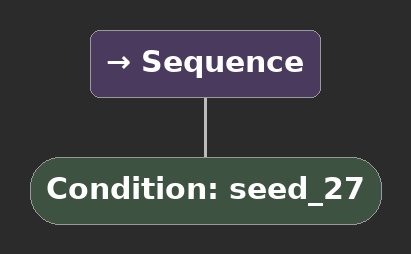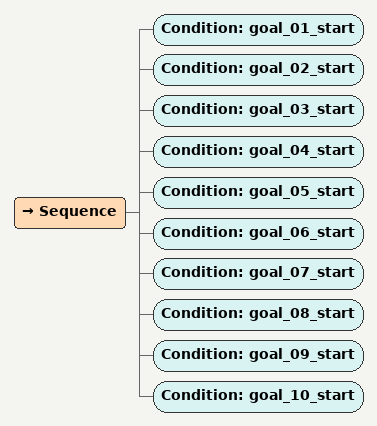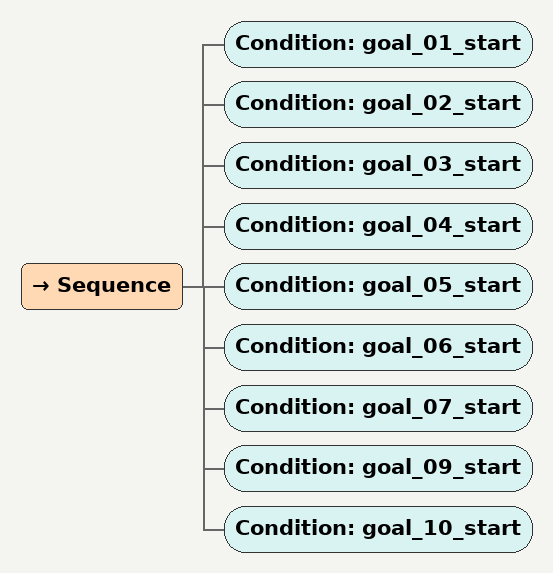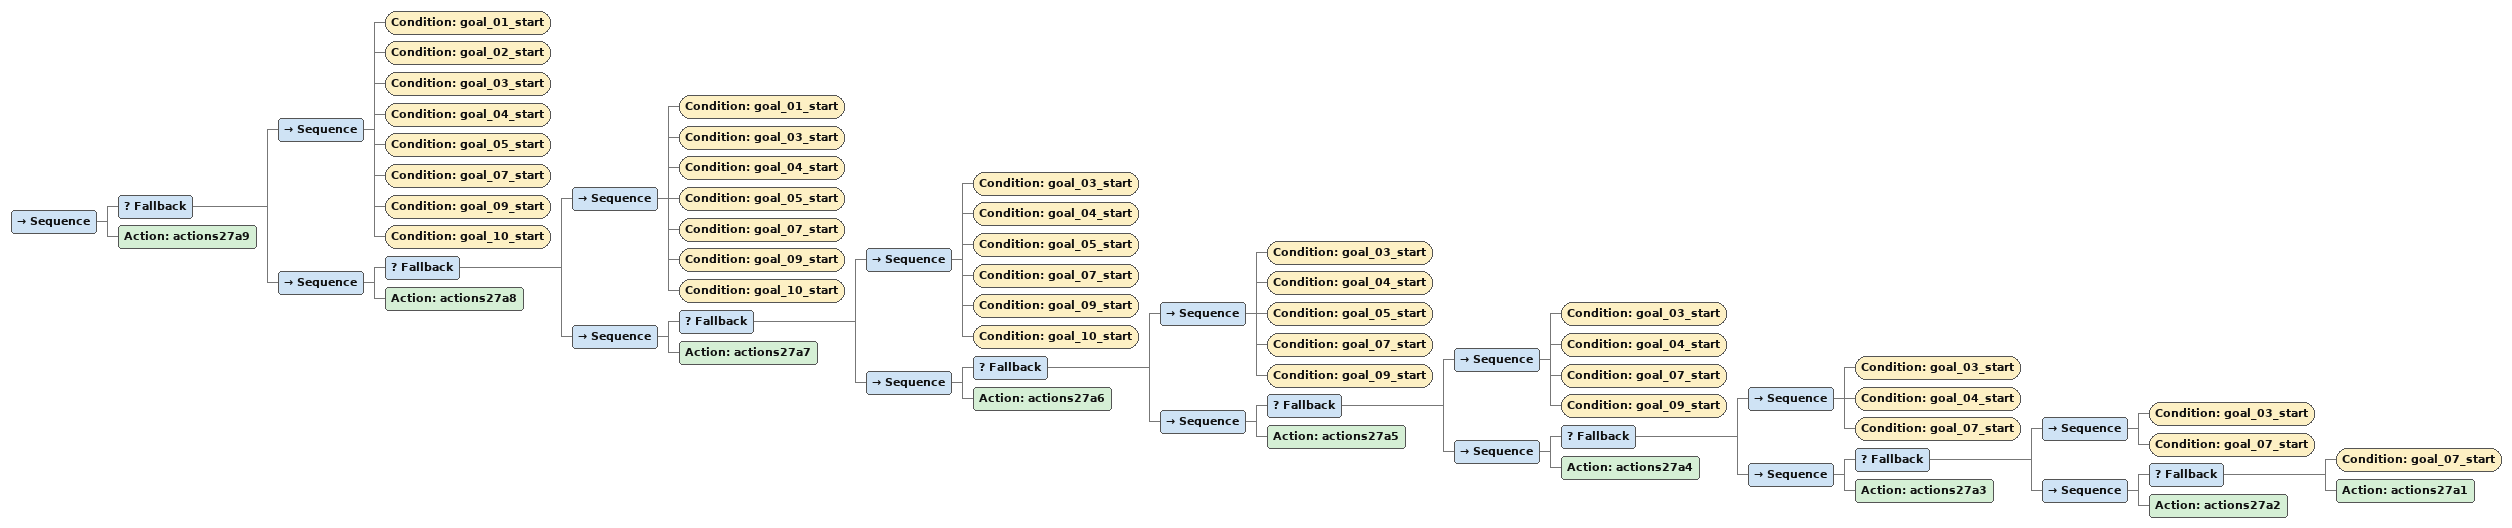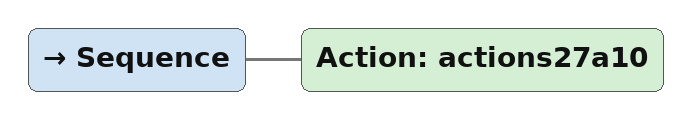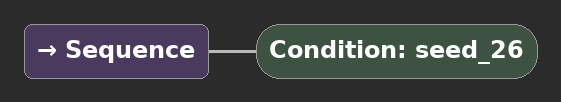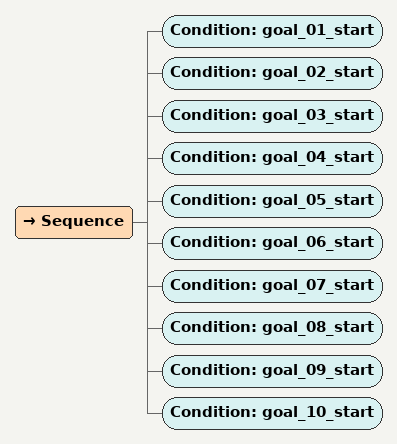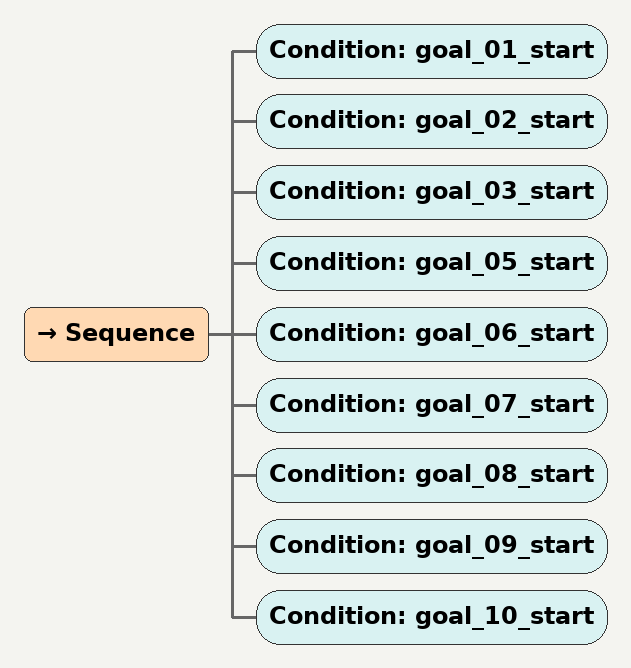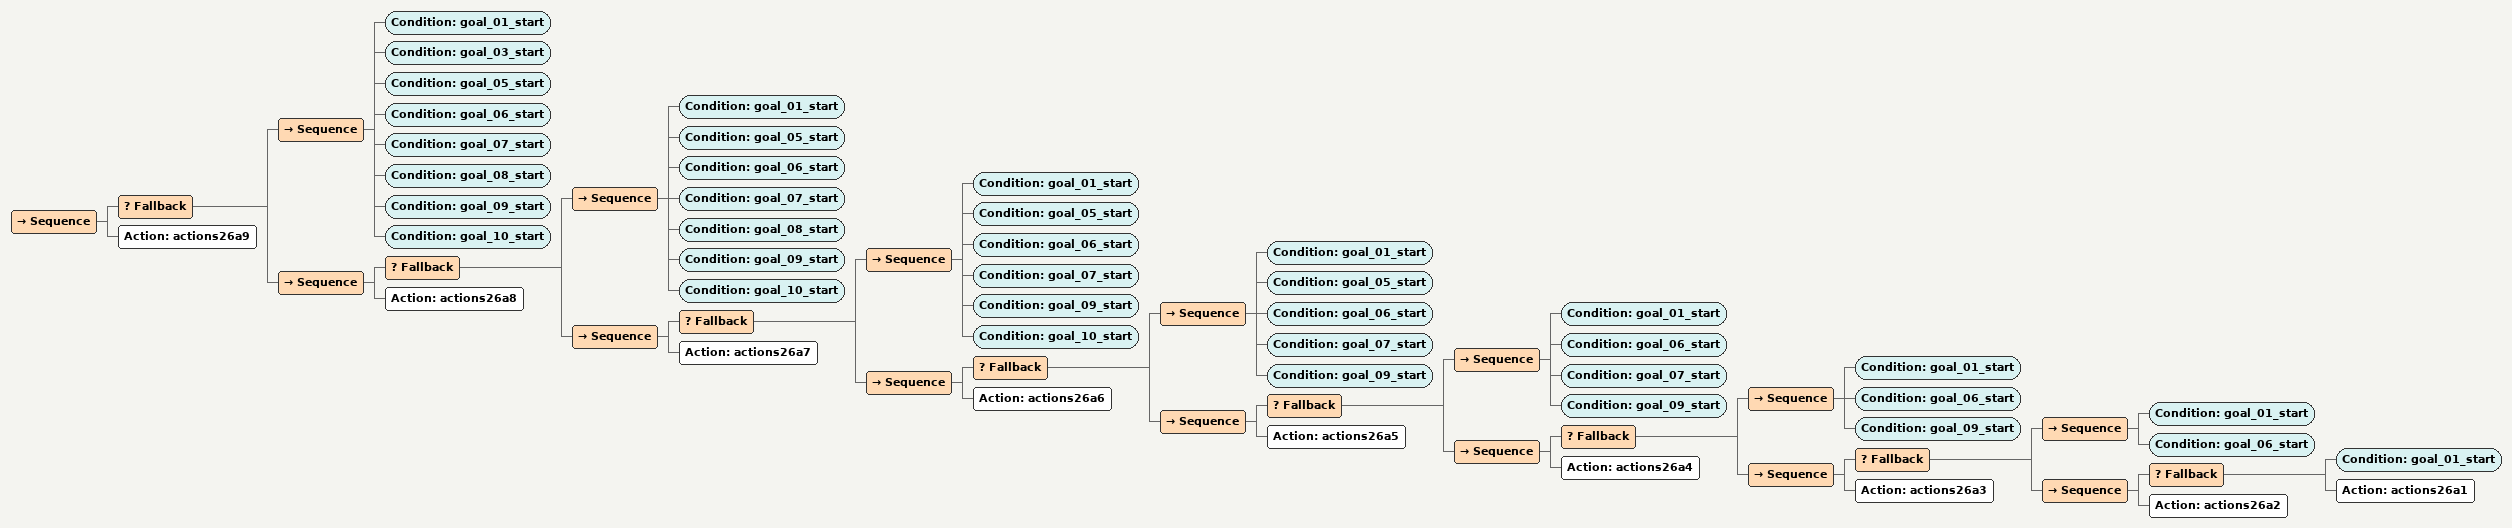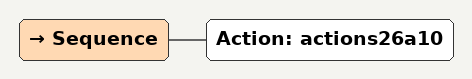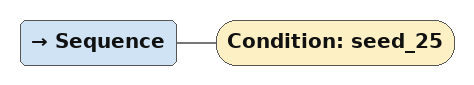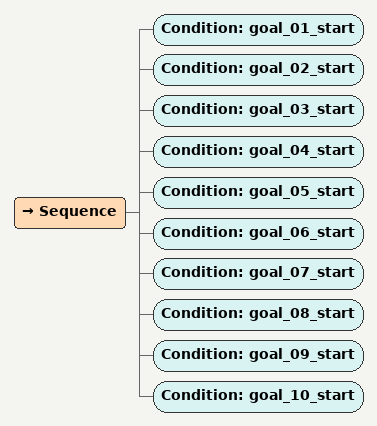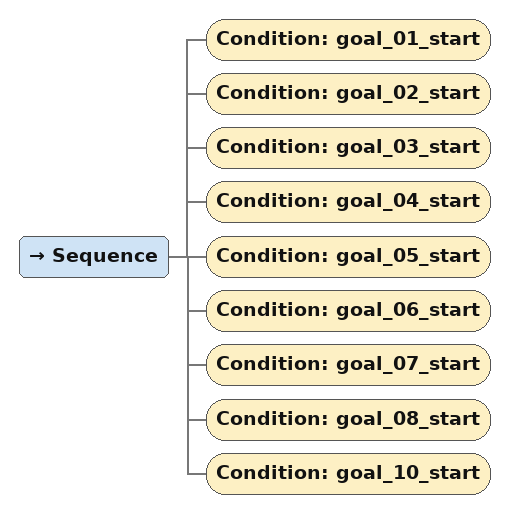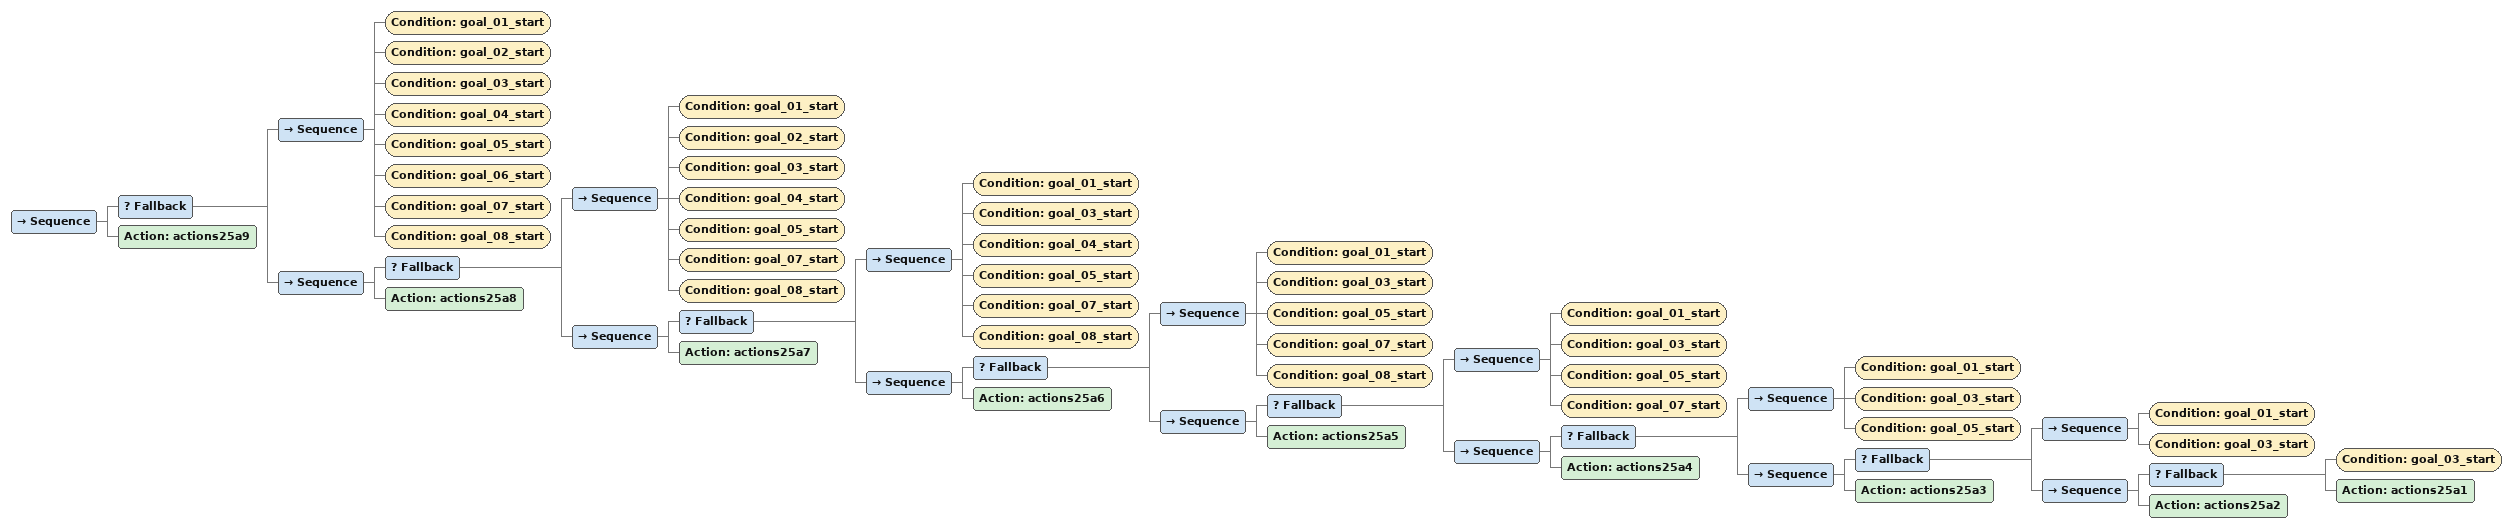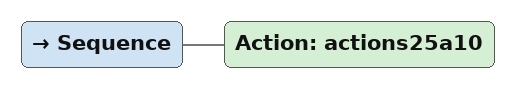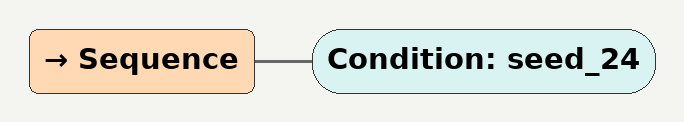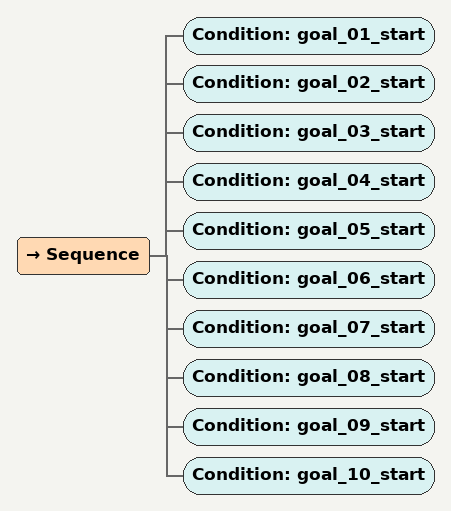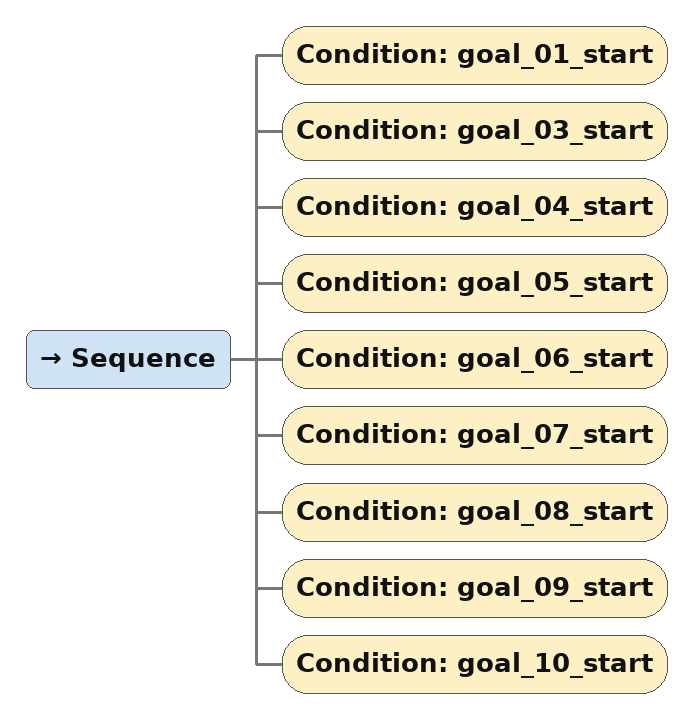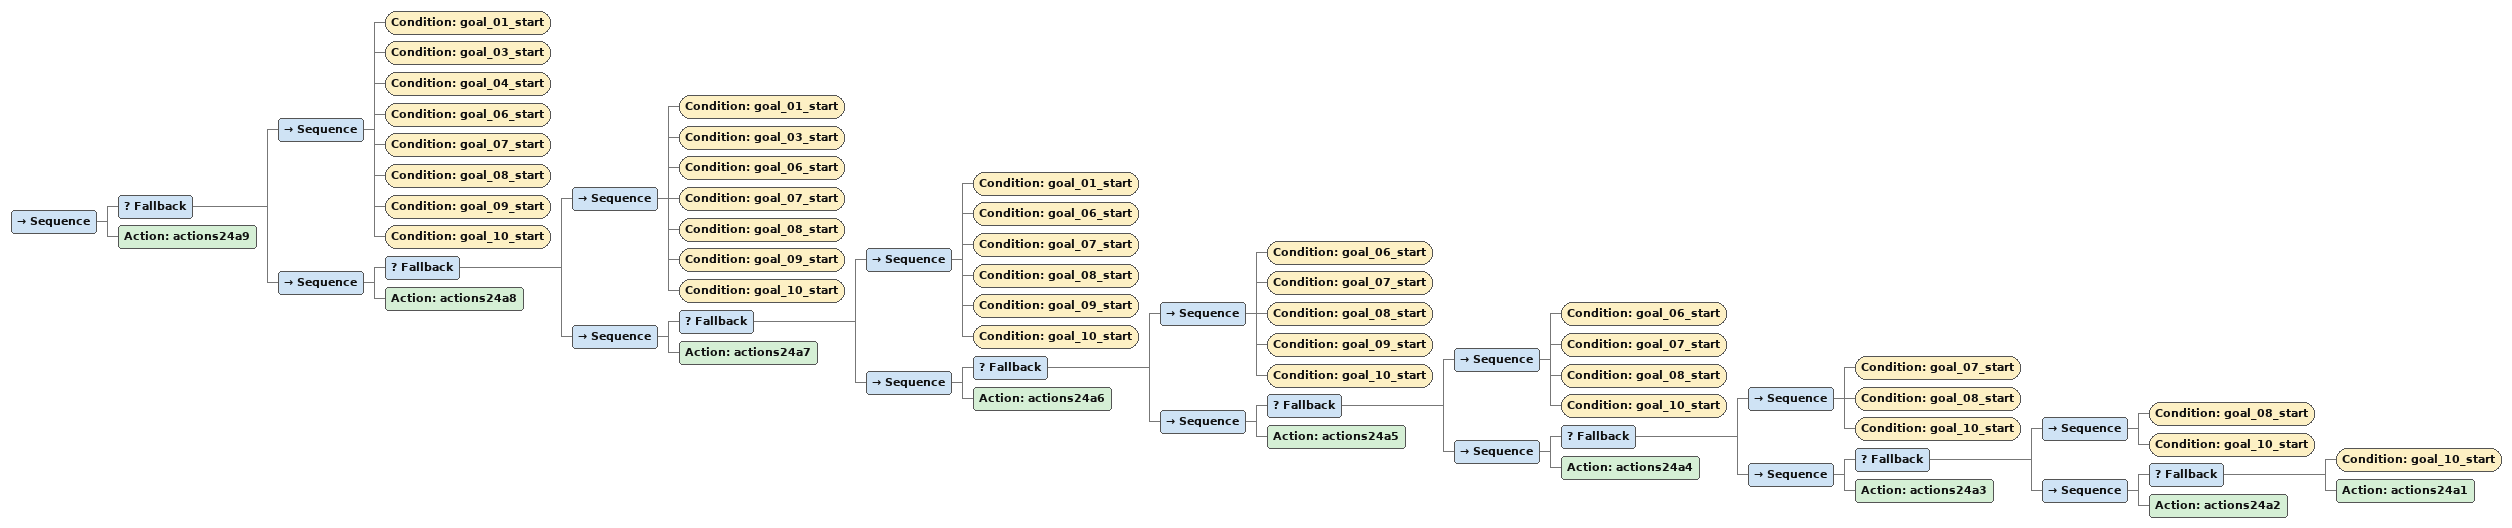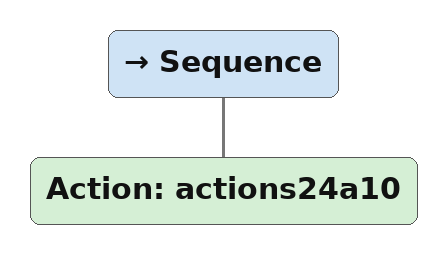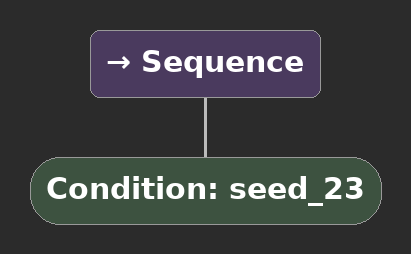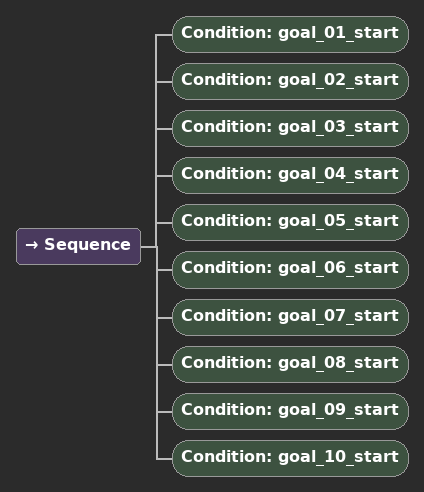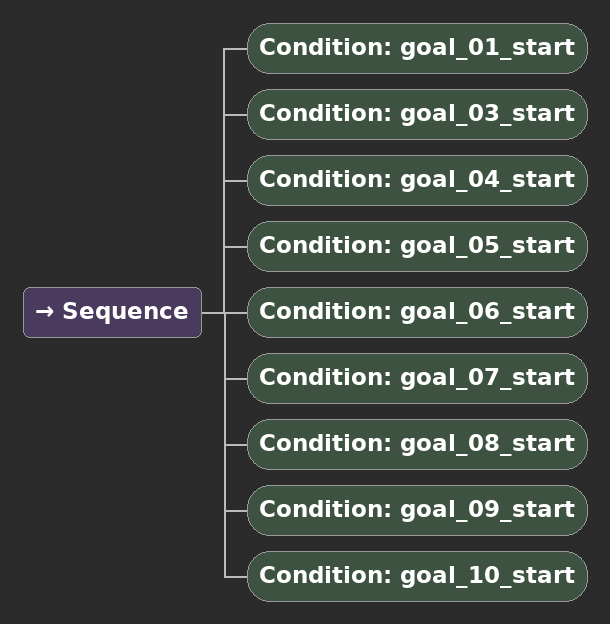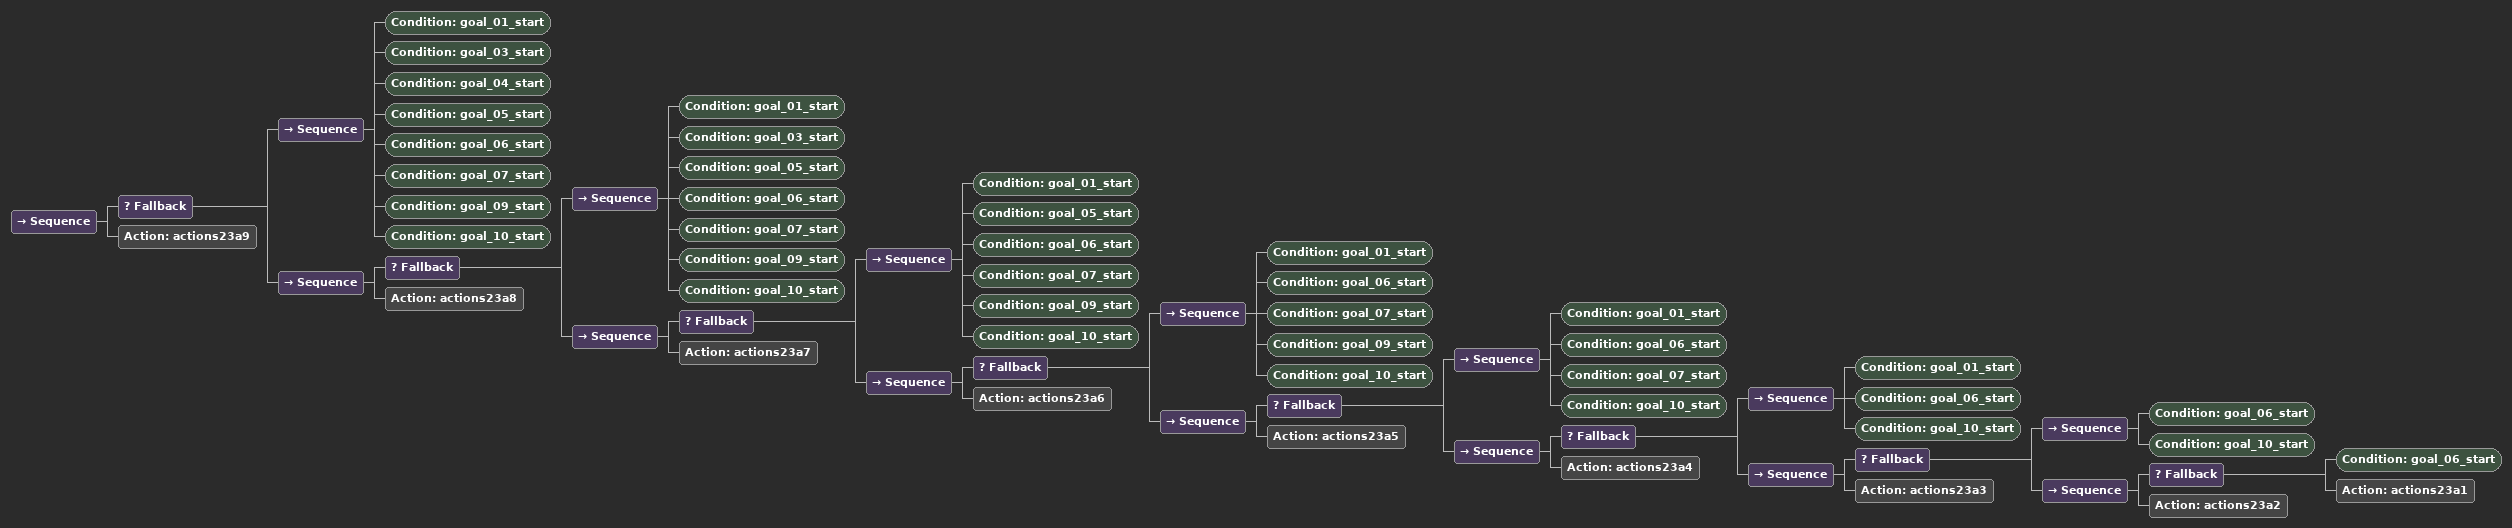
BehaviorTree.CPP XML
<Sequence><Condition ID="seed_27"/></Sequence>

<Sequence><Condition ID="goal_01_start"/><Condition ID="goal_02_start"/><Condition ID="goal_03_start"/><Condition ID="goal_04_start"/><Condition ID="goal_05_start"/><Condition ID="goal_06_start"/><Condition ID="goal_07_start"/><Condition ID="goal_08_start"/><Condition ID="goal_09_start"/><Condition ID="goal_10_start"/></Sequence>

<Sequence><Condition ID="goal_01_start"/><Condition ID="goal_02_start"/><Condition ID="goal_03_start"/><Condition ID="goal_04_start"/><Condition ID="goal_05_start"/><Condition ID="goal_06_start"/><Condition ID="goal_07_start"/><Condition ID="goal_09_start"/><Condition ID="goal_10_start"/></Sequence>

<Sequence><Fallback><Sequence><Condition ID="goal_01_start"/><Condition ID="goal_02_start"/><Condition ID="goal_03_start"/><Condition ID="goal_04_start"/><Condition ID="goal_05_start"/><Condition ID="goal_07_start"/><Condition ID="goal_09_start"/><Condition ID="goal_10_start"/></Sequence><Sequence><Fallback><Sequence><Condition ID="goal_01_start"/><Condition ID="goal_03_start"/><Condition ID="goal_04_start"/><Condition ID="goal_05_start"/><Condition ID="goal_07_start"/><Condition ID="goal_09_start"/><Condition ID="goal_10_start"/></Sequence><Sequence><Fallback><Sequence><Condition ID="goal_03_start"/><Condition ID="goal_04_start"/><Condition ID="goal_05_start"/><Condition ID="goal_07_start"/><Condition ID="goal_09_start"/><Condition ID="goal_10_start"/></Sequence><Sequence><Fallback><Sequence><Condition ID="goal_03_start"/><Condition ID="goal_04_start"/><Condition ID="goal_05_start"/><Condition ID="goal_07_start"/><Condition ID="goal_09_start"/></Sequence><Sequence><Fallback><Sequence><Condition ID="goal_03_start"/><Condition ID="goal_04_start"/><Condition ID="goal_07_start"/><Condition ID="goal_09_start"/></Sequence><Sequence><Fallback><Sequence><Condition ID="goal_03_start"/><Condition ID="goal_04_start"/><Condition ID="goal_07_start"/></Sequence><Sequence><Fallback><Sequence><Condition ID="goal_03_start"/><Condition ID="goal_07_start"/></Sequence><Sequence><Fallback><Condition ID="goal_07_start"/><Action ID="actions27a1"/></Fallback><Action ID="actions27a2"/></Sequence></Fallback><Action ID="actions27a3"/></Sequence></Fallback><Action ID="actions27a4"/></Sequence></Fallback><Action ID="actions27a5"/></Sequence></Fallback><Action ID="actions27a6"/></Sequence></Fallback><Action ID="actions27a7"/></Sequence></Fallback><Action ID="actions27a8"/></Sequence></Fallback><Action ID="actions27a9"/></Sequence>

<Sequence><Action ID="actions27a10"/></Sequence>

<Sequence><Condition ID="seed_26"/></Sequence>

<Sequence><Condition ID="goal_01_start"/><Condition ID="goal_02_start"/><Condition ID="goal_03_start"/><Condition ID="goal_04_start"/><Condition ID="goal_05_start"/><Condition ID="goal_06_start"/><Condition ID="goal_07_start"/><Condition ID="goal_08_start"/><Condition ID="goal_09_start"/><Condition ID="goal_10_start"/></Sequence>

<Sequence><Condition ID="goal_01_start"/><Condition ID="goal_02_start"/><Condition ID="goal_03_start"/><Condition ID="goal_05_start"/><Condition ID="goal_06_start"/><Condition ID="goal_07_start"/><Condition ID="goal_08_start"/><Condition ID="goal_09_start"/><Condition ID="goal_10_start"/></Sequence>

<Sequence><Fallback><Sequence><Condition ID="goal_01_start"/><Condition ID="goal_03_start"/><Condition ID="goal_05_start"/><Condition ID="goal_06_start"/><Condition ID="goal_07_start"/><Condition ID="goal_08_start"/><Condition ID="goal_09_start"/><Condition ID="goal_10_start"/></Sequence><Sequence><Fallback><Sequence><Condition ID="goal_01_start"/><Condition ID="goal_05_start"/><Condition ID="goal_06_start"/><Condition ID="goal_07_start"/><Condition ID="goal_08_start"/><Condition ID="goal_09_start"/><Condition ID="goal_10_start"/></Sequence><Sequence><Fallback><Sequence><Condition ID="goal_01_start"/><Condition ID="goal_05_start"/><Condition ID="goal_06_start"/><Condition ID="goal_07_start"/><Condition ID="goal_09_start"/><Condition ID="goal_10_start"/></Sequence><Sequence><Fallback><Sequence><Condition ID="goal_01_start"/><Condition ID="goal_05_start"/><Condition ID="goal_06_start"/><Condition ID="goal_07_start"/><Condition ID="goal_09_start"/></Sequence><Sequence><Fallback><Sequence><Condition ID="goal_01_start"/><Condition ID="goal_06_start"/><Condition ID="goal_07_start"/><Condition ID="goal_09_start"/></Sequence><Sequence><Fallback><Sequence><Condition ID="goal_01_start"/><Condition ID="goal_06_start"/><Condition ID="goal_09_start"/></Sequence><Sequence><Fallback><Sequence><Condition ID="goal_01_start"/><Condition ID="goal_06_start"/></Sequence><Sequence><Fallback><Condition ID="goal_01_start"/><Action ID="actions26a1"/></Fallback><Action ID="actions26a2"/></Sequence></Fallback><Action ID="actions26a3"/></Sequence></Fallback><Action ID="actions26a4"/></Sequence></Fallback><Action ID="actions26a5"/></Sequence></Fallback><Action ID="actions26a6"/></Sequence></Fallback><Action ID="actions26a7"/></Sequence></Fallback><Action ID="actions26a8"/></Sequence></Fallback><Action ID="actions26a9"/></Sequence>

<Sequence><Action ID="actions26a10"/></Sequence>

<Sequence><Condition ID="seed_25"/></Sequence>

<Sequence><Condition ID="goal_01_start"/><Condition ID="goal_02_start"/><Condition ID="goal_03_start"/><Condition ID="goal_04_start"/><Condition ID="goal_05_start"/><Condition ID="goal_06_start"/><Condition ID="goal_07_start"/><Condition ID="goal_08_start"/><Condition ID="goal_09_start"/><Condition ID="goal_10_start"/></Sequence>

<Sequence><Condition ID="goal_01_start"/><Condition ID="goal_02_start"/><Condition ID="goal_03_start"/><Condition ID="goal_04_start"/><Condition ID="goal_05_start"/><Condition ID="goal_06_start"/><Condition ID="goal_07_start"/><Condition ID="goal_08_start"/><Condition ID="goal_10_start"/></Sequence>

<Sequence><Fallback><Sequence><Condition ID="goal_01_start"/><Condition ID="goal_02_start"/><Condition ID="goal_03_start"/><Condition ID="goal_04_start"/><Condition ID="goal_05_start"/><Condition ID="goal_06_start"/><Condition ID="goal_07_start"/><Condition ID="goal_08_start"/></Sequence><Sequence><Fallback><Sequence><Condition ID="goal_01_start"/><Condition ID="goal_02_start"/><Condition ID="goal_03_start"/><Condition ID="goal_04_start"/><Condition ID="goal_05_start"/><Condition ID="goal_07_start"/><Condition ID="goal_08_start"/></Sequence><Sequence><Fallback><Sequence><Condition ID="goal_01_start"/><Condition ID="goal_03_start"/><Condition ID="goal_04_start"/><Condition ID="goal_05_start"/><Condition ID="goal_07_start"/><Condition ID="goal_08_start"/></Sequence><Sequence><Fallback><Sequence><Condition ID="goal_01_start"/><Condition ID="goal_03_start"/><Condition ID="goal_05_start"/><Condition ID="goal_07_start"/><Condition ID="goal_08_start"/></Sequence><Sequence><Fallback><Sequence><Condition ID="goal_01_start"/><Condition ID="goal_03_start"/><Condition ID="goal_05_start"/><Condition ID="goal_07_start"/></Sequence><Sequence><Fallback><Sequence><Condition ID="goal_01_start"/><Condition ID="goal_03_start"/><Condition ID="goal_05_start"/></Sequence><Sequence><Fallback><Sequence><Condition ID="goal_01_start"/><Condition ID="goal_03_start"/></Sequence><Sequence><Fallback><Condition ID="goal_03_start"/><Action ID="actions25a1"/></Fallback><Action ID="actions25a2"/></Sequence></Fallback><Action ID="actions25a3"/></Sequence></Fallback><Action ID="actions25a4"/></Sequence></Fallback><Action ID="actions25a5"/></Sequence></Fallback><Action ID="actions25a6"/></Sequence></Fallback><Action ID="actions25a7"/></Sequence></Fallback><Action ID="actions25a8"/></Sequence></Fallback><Action ID="actions25a9"/></Sequence>

<Sequence><Action ID="actions25a10"/></Sequence>

<Sequence><Condition ID="seed_24"/></Sequence>

<Sequence><Condition ID="goal_01_start"/><Condition ID="goal_02_start"/><Condition ID="goal_03_start"/><Condition ID="goal_04_start"/><Condition ID="goal_05_start"/><Condition ID="goal_06_start"/><Condition ID="goal_07_start"/><Condition ID="goal_08_start"/><Condition ID="goal_09_start"/><Condition ID="goal_10_start"/></Sequence>

<Sequence><Condition ID="goal_01_start"/><Condition ID="goal_03_start"/><Condition ID="goal_04_start"/><Condition ID="goal_05_start"/><Condition ID="goal_06_start"/><Condition ID="goal_07_start"/><Condition ID="goal_08_start"/><Condition ID="goal_09_start"/><Condition ID="goal_10_start"/></Sequence>

<Sequence><Fallback><Sequence><Condition ID="goal_01_start"/><Condition ID="goal_03_start"/><Condition ID="goal_04_start"/><Condition ID="goal_06_start"/><Condition ID="goal_07_start"/><Condition ID="goal_08_start"/><Condition ID="goal_09_start"/><Condition ID="goal_10_start"/></Sequence><Sequence><Fallback><Sequence><Condition ID="goal_01_start"/><Condition ID="goal_03_start"/><Condition ID="goal_06_start"/><Condition ID="goal_07_start"/><Condition ID="goal_08_start"/><Condition ID="goal_09_start"/><Condition ID="goal_10_start"/></Sequence><Sequence><Fallback><Sequence><Condition ID="goal_01_start"/><Condition ID="goal_06_start"/><Condition ID="goal_07_start"/><Condition ID="goal_08_start"/><Condition ID="goal_09_start"/><Condition ID="goal_10_start"/></Sequence><Sequence><Fallback><Sequence><Condition ID="goal_06_start"/><Condition ID="goal_07_start"/><Condition ID="goal_08_start"/><Condition ID="goal_09_start"/><Condition ID="goal_10_start"/></Sequence><Sequence><Fallback><Sequence><Condition ID="goal_06_start"/><Condition ID="goal_07_start"/><Condition ID="goal_08_start"/><Condition ID="goal_10_start"/></Sequence><Sequence><Fallback><Sequence><Condition ID="goal_07_start"/><Condition ID="goal_08_start"/><Condition ID="goal_10_start"/></Sequence><Sequence><Fallback><Sequence><Condition ID="goal_08_start"/><Condition ID="goal_10_start"/></Sequence><Sequence><Fallback><Condition ID="goal_10_start"/><Action ID="actions24a1"/></Fallback><Action ID="actions24a2"/></Sequence></Fallback><Action ID="actions24a3"/></Sequence></Fallback><Action ID="actions24a4"/></Sequence></Fallback><Action ID="actions24a5"/></Sequence></Fallback><Action ID="actions24a6"/></Sequence></Fallback><Action ID="actions24a7"/></Sequence></Fallback><Action ID="actions24a8"/></Sequence></Fallback><Action ID="actions24a9"/></Sequence>

<Sequence><Action ID="actions24a10"/></Sequence>

<Sequence><Condition ID="seed_23"/></Sequence>

<Sequence><Condition ID="goal_01_start"/><Condition ID="goal_02_start"/><Condition ID="goal_03_start"/><Condition ID="goal_04_start"/><Condition ID="goal_05_start"/><Condition ID="goal_06_start"/><Condition ID="goal_07_start"/><Condition ID="goal_08_start"/><Condition ID="goal_09_start"/><Condition ID="goal_10_start"/></Sequence>

<Sequence><Condition ID="goal_01_start"/><Condition ID="goal_03_start"/><Condition ID="goal_04_start"/><Condition ID="goal_05_start"/><Condition ID="goal_06_start"/><Condition ID="goal_07_start"/><Condition ID="goal_08_start"/><Condition ID="goal_09_start"/><Condition ID="goal_10_start"/></Sequence>

<Sequence><Fallback><Sequence><Condition ID="goal_01_start"/><Condition ID="goal_03_start"/><Condition ID="goal_04_start"/><Condition ID="goal_05_start"/><Condition ID="goal_06_start"/><Condition ID="goal_07_start"/><Condition ID="goal_09_start"/><Condition ID="goal_10_start"/></Sequence><Sequence><Fallback><Sequence><Condition ID="goal_01_start"/><Condition ID="goal_03_start"/><Condition ID="goal_05_start"/><Condition ID="goal_06_start"/><Condition ID="goal_07_start"/><Condition ID="goal_09_start"/><Condition ID="goal_10_start"/></Sequence><Sequence><Fallback><Sequence><Condition ID="goal_01_start"/><Condition ID="goal_05_start"/><Condition ID="goal_06_start"/><Condition ID="goal_07_start"/><Condition ID="goal_09_start"/><Condition ID="goal_10_start"/></Sequence><Sequence><Fallback><Sequence><Condition ID="goal_01_start"/><Condition ID="goal_06_start"/><Condition ID="goal_07_start"/><Condition ID="goal_09_start"/><Condition ID="goal_10_start"/></Sequence><Sequence><Fallback><Sequence><Condition ID="goal_01_start"/><Condition ID="goal_06_start"/><Condition ID="goal_07_start"/><Condition ID="goal_10_start"/></Sequence><Sequence><Fallback><Sequence><Condition ID="goal_01_start"/><Condition ID="goal_06_start"/><Condition ID="goal_10_start"/></Sequence><Sequence><Fallback><Sequence><Condition ID="goal_06_start"/><Condition ID="goal_10_start"/></Sequence><Sequence><Fallback><Condition ID="goal_06_start"/><Action ID="actions23a1"/></Fallback><Action ID="actions23a2"/></Sequence></Fallback><Action ID="actions23a3"/></Sequence></Fallback><Action ID="actions23a4"/></Sequence></Fallback><Action ID="actions23a5"/></Sequence></Fallback><Action ID="actions23a6"/></Sequence></Fallback><Action ID="actions23a7"/></Sequence></Fallback><Action ID="actions23a8"/></Sequence></Fallback><Action ID="actions23a9"/></Sequence>
